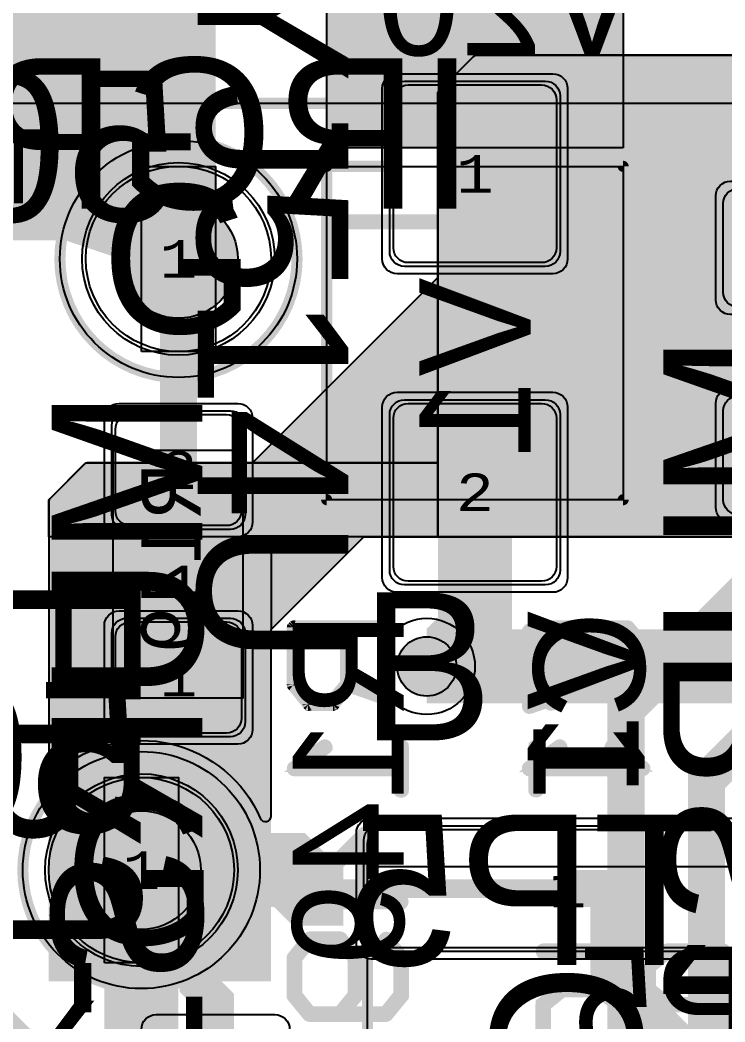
# Model space of a CAD drawing. Extents: x -18 to 179, y -60 to 172.
# Drawn here: x 102.61 to 112.12, y 80.2 to 93.72 of the extents above; entities that cross this region are included whole.
import ezdxf
from ezdxf.enums import TextEntityAlignment as Align

# ---------------------------------------------------------------- set-up
doc = ezdxf.new("R2010")
doc.units = 0
doc.header["$MEASUREMENT"] = 0
for name, color, linetype in [('ASSEMBLY_OUTLINES_BTM', 191, 'CONTINUOUS'), ('ASSEMBLY_OUTLINES_TOP', 102, 'CONTINUOUS'), ('ASSEMBLY_PART_NUMBERS_BTM', 191, 'CONTINUOUS'), ('ASSEMBLY_PART_NUMBERS_TOP', 102, 'CONTINUOUS'), ('ASSEMBLY_REF_DES_BTM', 191, 'CONTINUOUS'), ('ASSEMBLY_REF_DES_TOP', 102, 'CONTINUOUS'), ('DRILL_DRAWING', 21, 'CONTINUOUS'), ('GENERATED_SILKSCREEN_BTM', 255, 'CONTINUOUS'), ('GENERATED_SILKSCREEN_TOP', 140, 'CONTINUOUS'), ('PART_HOLES_LAYER_BOTTOM', 30, 'CONTINUOUS'), ('PART_HOLES_LAYER_TOP', 30, 'CONTINUOUS'), ('PART_PADS_LAYER_BOTTOM', 230, 'CONTINUOUS'), ('PART_PADS_LAYER_TOP', 150, 'CONTINUOUS'), ('PART_PADS_SMD_BTM', 230, 'CONTINUOUS'), ('PART_PADS_SMD_TOP', 150, 'CONTINUOUS'), ('PIN_NUMBERS_BTM', 8, 'CONTINUOUS'), ('PIN_NUMBERS_TOP', 8, 'CONTINUOUS'), ('PLACEMENT_OUTLINES_BTM', 222, 'CONTINUOUS'), ('PLACEMENT_OUTLINES_TOP', 130, 'CONTINUOUS'), ('PLANE_DATA_LAYER_BOTTOM', 230, 'CONTINUOUS'), ('PLANE_DATA_LAYER_TOP', 150, 'CONTINUOUS'), ('PLANE_SHAPES_LAYER_BOTTOM', 230, 'CONTINUOUS'), ('PLANE_SHAPES_LAYER_TOP', 150, 'CONTINUOUS'), ('SILKSCREEN_OUTLINES_BTM', 211, 'CONTINUOUS'), ('SILKSCREEN_OUTLINES_TOP', 150, 'CONTINUOUS'), ('SILKSCREEN_REF_DES_BTM', 211, 'CONTINUOUS'), ('SILKSCREEN_REF_DES_TOP', 150, 'CONTINUOUS'), ('SOLDERMASK_PADS_BTM', 102, 'CONTINUOUS'), ('SOLDERMASK_PADS_TOP', 102, 'CONTINUOUS'), ('SOLDERPASTE_PADS_BTM', 254, 'CONTINUOUS'), ('SOLDERPASTE_PADS_TOP', 254, 'CONTINUOUS'), ('TRACES_LAYER_BOTTOM', 230, 'CONTINUOUS'), ('TRACES_LAYER_TOP', 150, 'CONTINUOUS'), ('VIA_HOLES_LAYER_BOTTOM', 30, 'CONTINUOUS'), ('VIA_HOLES_LAYER_TOP', 30, 'CONTINUOUS'), ('VIA_PADS_LAYER_BOTTOM', 230, 'CONTINUOUS'), ('VIA_PADS_LAYER_TOP', 150, 'CONTINUOUS')]:
    doc.layers.add(name, color=color, linetype=linetype)
doc.styles.add('COURIER_NEW', font='COUR.TTF')
doc.styles.add('VERIBEST_GERBER_0', font='txt')

msp = doc.modelspace()

# ---------------------------------------------------------------- hatches: boundary and pattern name
at = {"layer": 'PART_HOLES_LAYER_BOTTOM'}
h = msp.add_hatch(color=256, dxfattribs=at)
edge = h.paths.add_edge_path()
edge.add_arc((104.75, 90.5), 0.8, 0, 360)
h = msp.add_hatch(color=256, dxfattribs=at)
edge = h.paths.add_edge_path()
edge.add_arc((104.25, 82.25), 0.8, 0, 360)
at = {"layer": 'PART_HOLES_LAYER_TOP'}
h = msp.add_hatch(color=256, dxfattribs=at)
edge = h.paths.add_edge_path()
edge.add_arc((104.75, 90.5), 0.8, 0, 360)
h = msp.add_hatch(color=256, dxfattribs=at)
edge = h.paths.add_edge_path()
edge.add_arc((104.25, 82.25), 0.8, 0, 360)
at = {"layer": 'PLANE_DATA_LAYER_BOTTOM'}
h = msp.add_hatch(color=256, dxfattribs=at)
h.paths.add_polyline_path([(106.250002, 113.281564, -0.198909956), (106.227684, 113.227683), (105.250002, 112.250002), (105.25, 112.249996), (105.25, 92.276345, -0.484594958), (105.156117, 92.202225, 0.430302191), (103.028144, 90.812589, -0.362540638), (102.953169, 90.75), (101.9762, 90.75, -0.414213562), (101.9, 90.8262), (101.9, 91.95, 0.414213562), (101.45, 92.4), (100.326202, 92.4, -0.414213562), (100.250002, 92.4762), (100.250002, 92.96844, -0.198909956), (100.27232, 93.022321), (101.249998, 93.999998), (101.25, 94.000004), (101.25, 106.249996), (101.249997, 106.250001), (98.77232, 108.727678, -0.198909956), (98.750002, 108.781559), (98.750002, 108.78156), (98.75, 127.4238, -0.414213562), (98.8262, 127.5), (101.49, 127.499999), (105.71844, 127.499998, -0.198909956), (105.772321, 127.47768), (106.22768, 127.022322, -0.198914779), (106.249999, 126.96844), (106.249999, 122.018157, -0.496388663), (106.153311, 121.944763, 1.317386725), (106.153312, 119.055237, -0.496388663), (106.25, 118.981843), (106.250002, 113.281565)], flags=0)
h.paths.add_polyline_path([(101.49, 95.75, -1), (105.09, 95.75, -1)], flags=0)
h = msp.add_hatch(color=256, dxfattribs=at)
h.paths.add_polyline_path([(110.75, 92.0762, -0.414213562), (110.6738, 92), (110.2262, 92, -0.414213562), (110.15, 92.0762), (110.15, 92.7, 0.414213562), (109.7, 93.15), (107.8, 93.15, 0.414213562), (107.35, 92.7), (107.35, 92.0762, -0.414213562), (107.2738, 92), (106.8262, 92, -0.414213562), (106.75, 92.0762), (106.750002, 111.21844), (106.750002, 111.218441, -0.198909956), (106.77232, 111.272322), (106.977678, 111.47768, -0.198913366), (107.03156, 111.499998), (110.6738, 111.5, -0.414213562), (110.75, 111.4238)], flags=0)
h.paths.add_polyline_path([(106.95, 95.75, -1), (110.55, 95.75, -1)], flags=0)
for points in [[(108.75, 92.65), (108.75, 93.2262)], [(107.85, 92.45), (107.2738, 92.45)], [(109.65, 92.45), (110.2262, 92.45)], [(104.75, 90.5), (104.888388, 92.320949)], [(104.75, 90.5), (103.019735, 91.084114)]]:
    msp.add_hatch(color=256, dxfattribs=at).paths.add_polyline_path(points, is_closed=False, flags=0)
at = {"layer": 'PLANE_DATA_LAYER_TOP'}
msp.add_hatch(color=256, dxfattribs=at).paths.add_polyline_path([(118, 92.718439, 0.198909956), (117.977682, 92.77232), (117.522322, 93.22768, 0.198913366), (117.46844, 93.249998), (108.78156, 93.249998, 0.198913366), (108.727678, 93.22768), (108.27232, 92.772322, 0.198909956), (108.250002, 92.718441), (108.250002, 92.71844), (108.25, 90.250004), (108.249998, 90.249998), (105.750002, 87.750002, -0.207684346), (105.749996, 87.75), (103.53156, 87.749998, 0.198913366), (103.477678, 87.72768), (103.02232, 87.272322, 0.198909956), (103.000002, 87.218441), (103.000002, 87.21844), (103.000001, 83.649, 0.63705457), (103.125179, 83.590625, -0.500893974), (105.853959, 82.949868, 0.812871578), (106, 82.980342), (106, 85.499996), (106.000002, 85.500002), (107.249998, 86.749998, -0.207684346), (107.250004, 86.75), (117.21844, 86.750002, 0.198913366), (117.272322, 86.77232), (117.97768, 87.477678, 0.198909956), (117.999998, 87.531559), (117.999998, 87.53156), (118, 92.718438)], flags=0)
for points in [[(104.25, 82.25), (103.400315, 83.866491)], [(104.25, 82.25), (105.619979, 83.457544)]]:
    msp.add_hatch(color=256, dxfattribs=at).paths.add_polyline_path(points, is_closed=False, flags=0)
at = {"layer": 'PLANE_SHAPES_LAYER_BOTTOM'}
msp.add_hatch(color=256, dxfattribs=at).paths.add_polyline_path([(110.75, 92), (106.75, 92), (106.75, 111.25), (107, 111.5), (110.75, 111.5)], flags=0)
at = {"layer": 'PLANE_SHAPES_LAYER_TOP'}
for points in [[(118, 87.5), (117.25, 86.75), (108.25, 86.75), (108.25, 92.75), (108.75, 93.25), (117.5, 93.25), (118, 92.75)], [(105.75, 87.75), (108.25, 90.25), (108.25, 87.75)], [(108.25, 86.75), (103, 86.75), (103, 87.25), (103.5, 87.75), (108.25, 87.75)], [(106, 85.5), (107.25, 86.75), (106, 86.75)]]:
    msp.add_hatch(color=256, dxfattribs=at).paths.add_polyline_path(points, flags=0)
at = {"layer": 'VIA_HOLES_LAYER_BOTTOM'}
h = msp.add_hatch(color=256, dxfattribs=at)
edge = h.paths.add_edge_path()
edge.add_arc((108.1, 85), 0.4, 0, 360)
at = {"layer": 'VIA_HOLES_LAYER_TOP'}
h = msp.add_hatch(color=256, dxfattribs=at)
edge = h.paths.add_edge_path()
edge.add_arc((108.1, 85), 0.4, 0, 360)

# ---------------------------------------------------------------- linework, layer by layer
at = {"layer": 'ASSEMBLY_OUTLINES_BTM'}
for points in [[(100.75, 92.6), (100.75, 97.9), (116.75, 97.9), (116.75, 92.6)], [(104.25, 89.25), (104.25, 91.75), (105.25, 91.75), (105.25, 89.25)], [(106.75, 87.25), (106.75, 91.75), (110.75, 91.75), (110.75, 87.25)], [(103.87, 84.57), (103.87, 87.92), (105.62, 87.92), (105.62, 84.57)], [(103.75, 81), (103.75, 83.5), (104.75, 83.5), (104.75, 81)]]:
    msp.add_lwpolyline(points, close=True, dxfattribs=at)
at = {"layer": 'ASSEMBLY_OUTLINES_BTM', "const_width": 0.2}
msp.add_lwpolyline([(107, 91), (110.5, 91)], dxfattribs=at)
at = {"layer": 'ASSEMBLY_OUTLINES_BTM'}
for centre in [(104.75, 90.5), (104.25, 82.25)]:
    msp.add_circle(centre, 1.6, dxfattribs=at)
at = {"layer": 'ASSEMBLY_OUTLINES_TOP'}
msp.add_lwpolyline([(107.3, 76.2), (107.3, 82.3), (112.7, 82.3), (112.7, 76.2)], close=True, dxfattribs=at)
at = {"layer": 'GENERATED_SILKSCREEN_BTM', "const_width": 0.15}
for points in [[(116.750005, 92.6, -0.414213562), (116.75, 92.599995), (109.975, 92.599995), (109.975, 92.600005), (116.749995, 92.600005), (116.749995, 97.899995), (100.750005, 97.899995), (100.750005, 92.600005), (107.525, 92.600005), (107.525, 92.599995), (100.75, 92.599995, -0.414213562), (100.749995, 92.6), (100.749995, 97.9, -0.414213562), (100.75, 97.900005), (116.75, 97.900005, -0.414213562), (116.750005, 97.9), (116.750005, 92.6)], [(107.525, 91.749995), (106.750005, 91.749995), (106.750005, 87.250005), (107.525, 87.250005), (107.525, 87.249995), (106.75, 87.249995, -0.414213562), (106.749995, 87.25), (106.749995, 91.75, -0.414213562), (106.75, 91.750005), (107.525, 91.750005), (107.525, 91.749995)], [(110.750005, 87.25, -0.414213562), (110.75, 87.249995), (109.975, 87.249995), (109.975, 87.250005), (110.749995, 87.250005), (110.749995, 91.749995), (109.975, 91.749995), (109.975, 91.750005), (110.75, 91.750005, -0.414213562), (110.750005, 91.75), (110.750005, 87.25)], [(112.130005, 88.666164, 0.000011642), (112.129995, 88.666156), (112.129995, 89.833844, 0.000011642), (112.130005, 89.833836), (112.130005, 88.666164)], [(103.870005, 85.657911, 0.000012231), (103.869995, 85.657902), (103.869995, 86.842098, 0.000012231), (103.870005, 86.842089), (103.870005, 85.657911)], [(105.620005, 85.666156, 0.000011642), (105.619995, 85.666164), (105.619995, 86.833836, 0.000011642), (105.620005, 86.833844), (105.620005, 85.666156)], [(107.625615, 85.548255, 0.000005386), (107.625603, 85.548245), (106.314001, 85.548245), (106.303504, 85.545246), (106.287004, 85.528746), (106.284005, 85.515249), (106.284005, 84.759251), (106.285505, 84.751753, -0.049388989), (106.285505, 84.751752), (106.287005, 84.747252), (106.290005, 84.739752), (106.495503, 84.484754), (106.500001, 84.481755, -0.162277661), (106.500004, 84.481754), (106.503003, 84.478755), (106.507498, 84.478755, -0.362464609), (106.507504, 84.478754), (106.512003, 84.474255), (106.835999, 84.474255), (106.843497, 84.478754, -0.111991093), (106.843499, 84.478755), (106.850997, 84.480255), (106.853996, 84.484753), (107.044496, 84.724753, -0.339121022), (107.044502, 84.724755), (107.527931, 84.554621, 0.000007109), (107.527944, 84.554605), (107.044501, 84.724744), (106.854004, 84.484747), (106.851004, 84.480248, -0.205257702), (106.851001, 84.480245), (106.843502, 84.478745), (106.836003, 84.474246, -0.16227766), (106.836, 84.474245), (106.512002, 84.474245, -0.362464608), (106.511996, 84.474246), (106.507497, 84.478745), (106.503002, 84.478745, -0.362464609), (106.502996, 84.478746), (106.499996, 84.481746, -0.049388989), (106.499996, 84.481747), (106.495497, 84.484746, -0.071067812), (106.495496, 84.484747), (106.289997, 84.739745, -0.184527552), (106.289995, 84.739748), (106.286995, 84.747248), (106.285495, 84.751748), (106.285495, 84.751749), (106.283995, 84.759249), (106.283995, 85.515251), (106.286995, 85.528751, -0.166781898), (106.286996, 85.528754), (106.303496, 85.545254, -0.213376807), (106.3035, 85.545255), (106.313999, 85.548255, -0.099019514), (106.314001, 85.548255), (107.625615, 85.548255)], [(107.561342, 85.485255, 0.000004639), (107.561333, 85.485245), (107.064005, 85.485245), (107.064005, 84.780254), (107.47277, 84.636397, 0.000005862), (107.472778, 84.636382), (107.063998, 84.780245, -0.306678442), (107.063995, 84.78025), (107.063995, 85.48525, -0.414213562), (107.064, 85.485255), (107.561342, 85.485255)]]:
    msp.add_lwpolyline(points, format="xyb", dxfattribs=at)
for points in [[(103.15, 90.5, -1), (106.35, 90.5, -1)], [(102.65, 82.25, -1), (105.85, 82.25, -1)]]:
    msp.add_lwpolyline(points, format="xyb", close=True, dxfattribs=at)
for points in [[(106.3455, 85.48525), (106.3455, 84.76675), (106.5345, 84.53425), (106.8135, 84.53425), (107.004, 84.76675), (107.004, 85.48525), (106.3455, 85.48525)], [(110.954, 84.94675), (110.954, 84.98875), (110.9525, 84.99775), (110.948, 85.00525), (110.942, 85.01275), (110.933, 85.01575), (109.4945, 85.50325), (109.4825, 85.50325), (109.4735, 85.49875), (109.466, 85.49125), (109.46, 85.48075), (109.4585, 85.47025), (109.46, 85.45975), (109.4645, 85.45075), (109.475, 85.44475), (110.8895, 84.96925), (109.475, 84.49075), (109.4645, 84.48475), (109.46, 84.47575), (109.4585, 84.46525), (109.46, 84.45475), (109.466, 84.44425), (109.4735, 84.43675), (109.4825, 84.43375), (109.4945, 84.43525), (110.933, 84.91975), (110.942, 84.92425), (110.948, 84.93175), (110.9525, 84.93925), (110.954, 84.94675)], [(107.7225, 83.91325), (107.7255, 83.92525), (107.7315, 83.93125), (107.742, 83.93575), (107.754, 83.93725), (107.7645, 83.93575), (107.775, 83.93125), (107.7825, 83.92525), (107.784, 83.91325), (107.784, 83.32825), (107.7825, 83.31775), (107.775, 83.30875), (107.7645, 83.30425), (107.754, 83.30275), (107.742, 83.30425), (107.7315, 83.30875), (107.7255, 83.31775), (107.7225, 83.32825), (107.7225, 83.59225), (106.314, 83.59225), (106.3035, 83.59375), (106.296, 83.59825), (106.2915, 83.60575), (106.29, 83.61625), (106.2885, 83.62375), (106.2885, 83.63125), (106.2915, 83.63725), (106.2975, 83.64325), (106.7085, 83.93575), (106.719, 83.94025), (106.7295, 83.94025), (106.7385, 83.93575), (106.746, 83.92825), (106.752, 83.91925), (106.755, 83.90875), (106.755, 83.90275), (106.752, 83.89825), (106.749, 83.89375), (106.7445, 83.89075), (106.4085, 83.65075), (107.7225, 83.65075), (107.7225, 83.91325)], [(110.8925, 83.91325), (110.8955, 83.92525), (110.9015, 83.93125), (110.912, 83.93575), (110.924, 83.93725), (110.9345, 83.93575), (110.945, 83.93125), (110.9525, 83.92525), (110.954, 83.91325), (110.954, 83.32825), (110.9525, 83.31775), (110.945, 83.30875), (110.9345, 83.30425), (110.924, 83.30275), (110.912, 83.30425), (110.9015, 83.30875), (110.8955, 83.31775), (110.8925, 83.32825), (110.8925, 83.59225), (109.484, 83.59225), (109.4735, 83.59375), (109.466, 83.59825), (109.4615, 83.60575), (109.46, 83.61625), (109.4585, 83.62375), (109.4585, 83.63125), (109.4615, 83.63725), (109.4675, 83.64325), (109.8785, 83.93575), (109.889, 83.94025), (109.8995, 83.94025), (109.9085, 83.93575), (109.916, 83.92825), (109.922, 83.91925), (109.925, 83.90875), (109.925, 83.90275), (109.922, 83.89825), (109.919, 83.89375), (109.9145, 83.89075), (109.5785, 83.65075), (110.8925, 83.65075), (110.8925, 83.91325)], [(107.754, 81.85375), (107.766, 81.85225), (107.7735, 81.84475), (107.778, 81.83425), (107.7795, 81.82375), (107.778, 81.81325), (107.7735, 81.80425), (107.766, 81.79675), (107.754, 81.79375), (107.2995, 81.79375), (107.2995, 81.72325), (107.2965, 81.71275), (107.2905, 81.70375), (107.28, 81.69925), (107.2695, 81.69775), (107.2575, 81.69925), (107.247, 81.70375), (107.2395, 81.71275), (107.238, 81.72325), (107.238, 81.79375), (106.356, 81.79375), (106.3485, 81.79525), (106.3425, 81.79825), (106.3365, 81.80575), (106.332, 81.81325), (106.329, 81.82225), (106.3275, 81.83125), (106.329, 81.83875), (106.335, 81.84625), (107.2455, 82.75675), (107.2545, 82.76275), (107.2635, 82.76575), (107.2725, 82.76425), (107.283, 82.75825), (107.2905, 82.75525), (107.295, 82.74925), (107.298, 82.74325), (107.2995, 82.73575), (107.2995, 81.85375), (107.754, 81.85375)], [(107.238, 82.66075), (106.4325, 81.85375), (107.238, 81.85375), (107.238, 82.66075)], [(107.778, 81.08125), (107.5725, 81.33325), (107.565, 81.34075), (107.556, 81.34225), (107.5455, 81.34075), (107.535, 81.33475), (107.5275, 81.32875), (107.5215, 81.31825), (107.52, 81.30925), (107.523, 81.29875), (107.7225, 81.05425), (107.7225, 80.56975), (107.5335, 80.33575), (106.995, 80.33575), (107.16, 80.53975), (107.163, 80.54575), (107.1645, 80.54725), (107.166, 80.55175), (107.166, 80.55775), (107.166, 81.06325), (107.166, 81.06925), (107.163, 81.07825), (107.16, 81.08125), (106.956, 81.33325), (106.9545, 81.33625), (106.9515, 81.33925), (106.947, 81.34225), (106.9365, 81.34525), (106.9305, 81.34675), (106.5195, 81.34675), (106.512, 81.34525), (106.506, 81.34225), (106.5015, 81.33925), (106.5, 81.33625), (106.4955, 81.33325), (106.29, 81.08125), (106.2885, 81.07525), (106.287, 81.07075), (106.2855, 81.06925), (106.284, 81.06325), (106.284, 80.55775), (106.2855, 80.55175), (106.2855, 80.55025), (106.287, 80.54875), (106.2885, 80.54425), (106.29, 80.53825), (106.4955, 80.28625), (106.503, 80.28175), (106.509, 80.28025), (106.5135, 80.27725), (106.5195, 80.27575), (107.5485, 80.27575), (107.553, 80.27725), (107.5635, 80.28025), (107.5665, 80.28175), (107.5725, 80.28625), (107.778, 80.53825), (107.781, 80.54575), (107.7825, 80.54725), (107.7825, 80.55025), (107.784, 80.55325), (107.784, 80.55475), (107.784, 80.55775), (107.784, 81.06325), (107.7825, 81.06925), (107.781, 81.07525), (107.778, 81.08125)], [(106.5345, 81.28525), (106.9155, 81.28525), (107.106, 81.05425), (107.106, 80.56975), (106.9155, 80.33575), (106.5345, 80.33575), (106.3455, 80.56975), (106.3455, 81.05425), (106.5345, 81.28525)], [(110.43125, 80.6685), (110.43725, 80.667), (110.44175, 80.6655), (110.44775, 80.6625), (110.65175, 80.4975), (110.65175, 81.123), (109.67225, 81.123), (109.66175, 81.126), (109.65275, 81.132), (109.64825, 81.1425), (109.64675, 81.153), (109.64825, 81.165), (109.65275, 81.174), (109.66175, 81.1815), (109.67225, 81.1845), (110.68475, 81.1845), (110.69525, 81.1815), (110.70425, 81.174), (110.71175, 81.165), (110.71475, 81.1545), (110.71475, 80.433), (110.71325, 80.4225), (110.70875, 80.415), (110.70275, 80.4105), (110.69225, 80.4075), (110.68625, 80.4045), (110.67875, 80.403), (110.67125, 80.4045), (110.66525, 80.409), (110.42075, 80.6085), (109.93625, 80.6085), (109.70225, 80.418), (109.70225, 79.935)], [(111.06875, 80.6145), (111.06425, 80.6175), (111.06275, 80.625), (111.05975, 80.6325), (111.05825, 80.64), (111.05825, 80.949), (111.05975, 80.9565), (111.06275, 80.961), (111.06275, 80.9655), (111.06425, 80.967), (111.06725, 80.9685), (111.06875, 80.9715), (111.32375, 81.1785), (111.33125, 81.1815), (111.33725, 81.183), (111.34325, 81.1845), (112.09925, 81.1845), (112.11275, 81.1815), (112.12175, 81.174), (112.12925, 81.165), (112.13225, 81.1545), (112.13225, 79.7145)], [(112.06925, 81.123), (111.35225, 81.123), (111.11825, 80.934), (111.11825, 80.655), (111.35225, 80.4645), (112.06925, 80.4645), (112.06925, 81.123)], [(109.64225, 79.92), (109.64225, 80.433), (109.64375, 80.439), (109.64675, 80.448), (109.64675, 80.451), (109.64975, 80.4525), (109.65125, 80.4555), (109.65275, 80.4585), (109.90625, 80.6625), (109.91375, 80.6655), (109.91975, 80.667), (109.92575, 80.6685), (110.43125, 80.6685)], [(112.06925, 79.7145), (112.06925, 80.4045), (111.34325, 80.4045), (111.33275, 80.406), (111.32975, 80.4075), (111.32675, 80.4075), (111.32375, 80.409), (111.06875, 80.6145)]]:
    msp.add_lwpolyline(points, dxfattribs=at)
at = {"layer": 'GENERATED_SILKSCREEN_TOP', "const_width": 0.15}
for points in [[(109.552, 85.28125), (109.7575, 85.53325), (109.762, 85.54075), (109.768, 85.54225), (109.774, 85.54525), (109.7815, 85.54675), (110.8105, 85.54675), (110.818, 85.54525), (110.824, 85.54225), (110.8285, 85.53925), (110.83, 85.53775), (110.8345, 85.53325), (111.04, 85.28125), (111.0415, 85.27675), (111.043, 85.27225), (111.0445, 85.27075), (111.046, 85.26475), (111.046, 84.75925), (111.0445, 84.75175), (111.043, 84.74875), (111.0415, 84.74425), (111.04, 84.73975), (110.8345, 84.48625), (110.827, 84.48025), (110.815, 84.47725), (110.8075, 84.47875), (110.8, 84.48175), (110.7925, 84.48625), (110.7865, 84.49375), (110.782, 84.50125), (110.7805, 84.50875), (110.7805, 84.51625), (110.785, 84.52225), (110.9845, 84.76975), (110.9845, 85.25425), (110.7955, 85.48525), (109.7965, 85.48525), (109.6075, 85.25425), (109.6075, 84.76975), (109.807, 84.52225), (109.8115, 84.51625), (109.8115, 84.50875), (109.81, 84.50125), (109.8055, 84.49375), (109.7995, 84.48625), (109.792, 84.48175), (109.7845, 84.47875), (109.774, 84.47725), (109.765, 84.48025), (109.7575, 84.48625), (109.552, 84.73975), (109.549, 84.74575), (109.5475, 84.74725), (109.5475, 84.75175), (109.5475, 84.75325), (109.546, 84.75475), (109.546, 84.75925), (109.546, 85.26475), (109.5475, 85.27075), (109.549, 85.27675), (109.552, 85.28125)], [(109.6075, 83.91625), (109.606, 83.92825), (109.5985, 83.93425), (109.588, 83.93875), (109.576, 83.94025), (109.5655, 83.93875), (109.555, 83.93425), (109.5475, 83.92825), (109.546, 83.91625), (109.546, 83.33125), (109.5475, 83.32075), (109.555, 83.31175), (109.5655, 83.30725), (109.576, 83.30575), (109.588, 83.30725), (109.5985, 83.31175), (109.606, 83.32075), (109.6075, 83.33125), (109.6075, 83.59525), (111.016, 83.59525), (111.0265, 83.59675), (111.034, 83.60125), (111.0385, 83.60875), (111.04, 83.61925), (111.0415, 83.62675), (111.0415, 83.63425), (111.0385, 83.64025), (111.0325, 83.64625), (110.6215, 83.93875), (110.611, 83.94325), (110.602, 83.94325), (110.5915, 83.93875), (110.584, 83.93125), (110.578, 83.92225), (110.575, 83.91175), (110.578, 83.90125), (110.5855, 83.89375), (110.9215, 83.65375), (109.6075, 83.65375), (109.6075, 83.91625)]]:
    msp.add_lwpolyline(points, dxfattribs=at)
msp.add_lwpolyline([(107.300005, 77.380492, 0.000011097), (107.299995, 77.380485), (107.299995, 81.119515, 0.000011097), (107.300005, 81.119508), (107.300005, 77.380492)], format="xyb", dxfattribs=at)
at = {"layer": 'PART_HOLES_LAYER_BOTTOM'}
for centre in [(104.75, 90.5), (104.25, 82.25)]:
    msp.add_circle(centre, 0.8, dxfattribs=at)
at = {"layer": 'PART_HOLES_LAYER_TOP'}
for centre in [(104.75, 90.5), (104.25, 82.25)]:
    msp.add_circle(centre, 0.8, dxfattribs=at)
at = {"layer": 'PART_PADS_LAYER_BOTTOM'}
for centre in [(104.75, 90.5), (104.25, 82.25)]:
    msp.add_circle(centre, 1.25, dxfattribs=at)
at = {"layer": 'PART_PADS_LAYER_TOP'}
for centre in [(104.75, 90.5), (104.25, 82.25)]:
    msp.add_circle(centre, 1.25, dxfattribs=at)
at = {"layer": 'PART_PADS_SMD_BTM'}
for points in [[(109.7, 92.9, -0.414213562), (109.9, 92.7), (109.9, 90.6, -0.414213562), (109.7, 90.4), (107.8, 90.4, -0.414213562), (107.6, 90.6), (107.6, 92.7, -0.414213562), (107.8, 92.9)], [(113.9, 90.05, -0.414213562), (113.7, 89.85), (112.3, 89.85, -0.414213562), (112.1, 90.05), (112.1, 91.25, -0.414213562), (112.3, 91.45), (113.7, 91.45, -0.414213562), (113.9, 91.25)], [(109.7, 88.6, -0.414213562), (109.9, 88.4), (109.9, 86.3, -0.414213562), (109.7, 86.1), (107.8, 86.1, -0.414213562), (107.6, 86.3), (107.6, 88.4, -0.414213562), (107.8, 88.6)], [(113.9, 87.25, -0.414213562), (113.7, 87.05), (112.3, 87.05, -0.414213562), (112.1, 87.25), (112.1, 88.45, -0.414213562), (112.3, 88.65), (113.7, 88.65, -0.414213562), (113.9, 88.45)], [(103.85, 88.25, -0.414213562), (104.05, 88.45), (105.45, 88.45, -0.414213562), (105.65, 88.25), (105.65, 87.05, -0.414213562), (105.45, 86.85), (104.05, 86.85, -0.414213562), (103.85, 87.05)], [(103.85, 85.45, -0.414213562), (104.05, 85.65), (105.45, 85.65, -0.414213562), (105.65, 85.45), (105.65, 84.25, -0.414213562), (105.45, 84.05), (104.05, 84.05, -0.414213562), (103.85, 84.25)]]:
    msp.add_lwpolyline(points, format="xyb", close=True, dxfattribs=at)
at = {"layer": 'PART_PADS_SMD_TOP'}
msp.add_lwpolyline([(107.25, 82.65, -0.414213562), (107.45, 82.85), (112.55, 82.85, -0.414213562), (112.75, 82.65), (112.75, 81.35, -0.414213562), (112.55, 81.15), (107.45, 81.15, -0.414213562), (107.25, 81.35)], format="xyb", close=True, dxfattribs=at)
at = {"layer": 'PLACEMENT_OUTLINES_BTM'}
for points in [[(100.75, 92.6), (100.75, 97.9), (116.75, 97.9), (116.75, 92.6)], [(106.75, 87.25), (106.75, 91.75), (110.75, 91.75), (110.75, 87.25)], [(103.87, 84.57), (103.87, 87.92), (105.62, 87.92), (105.62, 84.57)]]:
    msp.add_lwpolyline(points, close=True, dxfattribs=at)
for centre in [(104.75, 90.5), (104.25, 82.25)]:
    msp.add_circle(centre, 1.6, dxfattribs=at)
at = {"layer": 'PLACEMENT_OUTLINES_TOP'}
msp.add_lwpolyline([(107.3, 76.2), (107.3, 82.3), (112.7, 82.3), (112.7, 76.2)], close=True, dxfattribs=at)
at = {"layer": 'PLANE_DATA_LAYER_BOTTOM', "const_width": 0.5}
for points in [[(108.75, 92.65), (108.75, 93.2262)], [(107.85, 92.45), (107.2738, 92.45)], [(109.65, 92.45), (110.2262, 92.45)], [(104.75, 90.5), (104.888388, 92.320949)], [(104.75, 90.5), (103.019735, 91.084114)]]:
    msp.add_lwpolyline(points, dxfattribs=at)
at = {"layer": 'PLANE_DATA_LAYER_TOP'}
msp.add_lwpolyline([(117.46844, 93.249998), (108.78156, 93.249998, 0.198913366), (108.727678, 93.22768), (108.27232, 92.772322, 0.198909956), (108.250002, 92.718441), (108.250002, 92.71844), (108.25, 90.250004), (108.249998, 90.249998), (105.750002, 87.750002, -0.207684346), (105.749996, 87.75), (103.53156, 87.749998, 0.198913366), (103.477678, 87.72768), (103.02232, 87.272322, 0.198909956), (103.000002, 87.218441), (103.000002, 87.21844), (103.000001, 83.649, 0.63705457), (103.125179, 83.590625, -0.500893974), (105.853959, 82.949868, 0.812871578), (106, 82.980342), (106, 85.499996), (106.000002, 85.500002), (107.249998, 86.749998, -0.207684346), (107.250004, 86.75), (117.21844, 86.750002, 0.198913366)], format="xyb", dxfattribs=at)
at = {"layer": 'PLANE_DATA_LAYER_TOP', "const_width": 0.5}
for points in [[(104.25, 82.25), (103.400315, 83.866491)], [(104.25, 82.25), (105.619979, 83.457544)]]:
    msp.add_lwpolyline(points, dxfattribs=at)
at = {"layer": 'PLANE_SHAPES_LAYER_BOTTOM'}
msp.add_lwpolyline([(110.75, 92), (106.75, 92), (106.75, 111.25), (107, 111.5), (110.75, 111.5)], close=True, dxfattribs=at)
msp.add_solid([(101.25, 90.75), (105.25, 90.75), (101.25, 111.5), (105.25, 111.5)], dxfattribs=at)
at = {"layer": 'PLANE_SHAPES_LAYER_TOP'}
for points in [[(118, 87.5), (117.25, 86.75), (108.25, 86.75), (108.25, 92.75), (108.75, 93.25), (117.5, 93.25), (118, 92.75)], [(105.75, 87.75), (108.25, 90.25), (108.25, 87.75)], [(108.25, 86.75), (103, 86.75), (103, 87.25), (103.5, 87.75), (108.25, 87.75)], [(106, 85.5), (107.25, 86.75), (106, 86.75)]]:
    msp.add_lwpolyline(points, close=True, dxfattribs=at)
msp.add_solid([(103, 80.75), (106, 80.75), (103, 86.75), (106, 86.75)], dxfattribs=at)
at = {"layer": 'SILKSCREEN_OUTLINES_BTM'}
for points in [[(100.75, 92.6), (100.75, 97.9), (116.75, 97.9), (116.75, 92.6)], [(106.75, 87.25), (106.75, 91.75), (110.75, 91.75), (110.75, 87.25)], [(103.87, 84.57), (103.87, 87.92), (105.62, 87.92), (105.62, 84.57)]]:
    msp.add_lwpolyline(points, close=True, dxfattribs=at)
for centre in [(104.75, 90.5), (104.25, 82.25)]:
    msp.add_circle(centre, 1.6, dxfattribs=at)
at = {"layer": 'SILKSCREEN_OUTLINES_TOP'}
msp.add_lwpolyline([(107.3, 76.2), (107.3, 82.3), (112.7, 82.3), (112.7, 76.2)], close=True, dxfattribs=at)
at = {"layer": 'SOLDERMASK_PADS_BTM'}
for points in [[(109.8, 93, -0.414213562), (110, 92.8), (110, 90.5, -0.414213562), (109.8, 90.3), (107.7, 90.3, -0.414213562), (107.5, 90.5), (107.5, 92.8, -0.414213562), (107.7, 93)], [(114, 89.95, -0.414213562), (113.8, 89.75), (112.2, 89.75, -0.414213562), (112, 89.95), (112, 91.35, -0.414213562), (112.2, 91.55), (113.8, 91.55, -0.414213562), (114, 91.35)], [(114, 87.15, -0.414213562), (113.8, 86.95), (112.2, 86.95, -0.414213562), (112, 87.15), (112, 88.55, -0.414213562), (112.2, 88.75), (113.8, 88.75, -0.414213562), (114, 88.55)], [(109.8, 88.7, -0.414213562), (110, 88.5), (110, 86.2, -0.414213562), (109.8, 86), (107.7, 86, -0.414213562), (107.5, 86.2), (107.5, 88.5, -0.414213562), (107.7, 88.7)], [(103.75, 88.35, -0.414213562), (103.95, 88.55), (105.55, 88.55, -0.414213562), (105.75, 88.35), (105.75, 86.95, -0.414213562), (105.55, 86.75), (103.95, 86.75, -0.414213562), (103.75, 86.95)], [(103.75, 85.55, -0.414213562), (103.95, 85.75), (105.55, 85.75, -0.414213562), (105.75, 85.55), (105.75, 84.15, -0.414213562), (105.55, 83.95), (103.95, 83.95, -0.414213562), (103.75, 84.15)]]:
    msp.add_lwpolyline(points, format="xyb", close=True, dxfattribs=at)
for centre in [(104.75, 90.5), (104.25, 82.25)]:
    msp.add_circle(centre, 1.3, dxfattribs=at)
at = {"layer": 'SOLDERMASK_PADS_TOP'}
for points in [[(107.15, 82.75, -0.414213562), (107.35, 82.95), (112.65, 82.95, -0.414213562), (112.85, 82.75), (112.85, 81.25, -0.414213562), (112.65, 81.05), (107.35, 81.05, -0.414213562), (107.15, 81.25)], [(104.25, 80.1, -0.414213562), (104.45, 80.3), (106.05, 80.3, -0.414213562), (106.25, 80.1), (106.25, 78.7, -0.414213562), (106.05, 78.5), (104.45, 78.5, -0.414213562), (104.25, 78.7)]]:
    msp.add_lwpolyline(points, format="xyb", close=True, dxfattribs=at)
for centre in [(104.75, 90.5), (104.25, 82.25)]:
    msp.add_circle(centre, 1.3, dxfattribs=at)
at = {"layer": 'SOLDERPASTE_PADS_BTM'}
for points in [[(109.65, 92.85, -0.414213562), (109.85, 92.65), (109.85, 90.65, -0.414213562), (109.65, 90.45), (107.85, 90.45, -0.414213562), (107.65, 90.65), (107.65, 92.65, -0.414213562), (107.85, 92.85)], [(109.65, 88.55, -0.414213562), (109.85, 88.35), (109.85, 86.35, -0.414213562), (109.65, 86.15), (107.85, 86.15, -0.414213562), (107.65, 86.35), (107.65, 88.35, -0.414213562), (107.85, 88.55)], [(103.9, 88.2, -0.414213562), (104.1, 88.4), (105.4, 88.4, -0.414213562), (105.6, 88.2), (105.6, 87.1, -0.414213562), (105.4, 86.9), (104.1, 86.9, -0.414213562), (103.9, 87.1)], [(103.9, 85.4, -0.414213562), (104.1, 85.6), (105.4, 85.6, -0.414213562), (105.6, 85.4), (105.6, 84.3, -0.414213562), (105.4, 84.1), (104.1, 84.1, -0.414213562), (103.9, 84.3)]]:
    msp.add_lwpolyline(points, format="xyb", close=True, dxfattribs=at)
at = {"layer": 'SOLDERPASTE_PADS_TOP'}
msp.add_lwpolyline([(107.3, 82.6, -0.414213562), (107.5, 82.8), (112.5, 82.8, -0.414213562), (112.7, 82.6), (112.7, 81.4, -0.414213562), (112.5, 81.2), (107.5, 81.2, -0.414213562), (107.3, 81.4)], format="xyb", close=True, dxfattribs=at)
at = {"layer": 'TRACES_LAYER_BOTTOM'}
for points, const_width in [([(104.75, 87.65), (104.75, 90.5)], 0.5), ([(115.140471, 87.85), (115.140471, 86.725), (111.875054, 83.459583), (111.875054, 78.817491), (108.398781, 75.341218)], 0.5), ([(113, 87.85), (113, 86.628245), (110.788758, 84.417003), (110.788758, 79.458395), (108.446282, 77.115919)], 0.5), ([(108.75, 87.35), (108.75, 85.45), (108.3, 85), (108.1, 85)], 1), ([(104.25, 82.25), (104.25, 83.15), (104.75, 83.65), (104.75, 84.85)], 0.5), ([(104.25, 82.25), (104.25, 78.363416)], 1)]:
    msp.add_lwpolyline(points, dxfattribs=dict(at, const_width=const_width))
at = {"layer": 'TRACES_LAYER_TOP'}
for points, const_width in [([(108.1, 85), (112.976982, 85), (114.645926, 83.331056), (114.645926, 80.754074), (115.3, 80.1)], 1), ([(104.25, 82.25), (104.25, 84.694739), (104.451289, 84.896028)], 0.25), ([(106.975, 82), (106.5, 82), (106.25, 82.25), (104.25, 82.25)], 1), ([(105.25, 79.4), (105.25, 80.475), (105.015569, 80.709431), (105.015569, 81.484431), (104.25, 82.25)], 0.5), ([(110, 82), (110.558833, 82), (110.558833, 80.875), (113.658833, 77.775), (115, 77.775)], 0.5), ([(110, 82), (106.975, 82)], 0.25), ([(101.5, 81), (103.197148, 79.302852), (103.197148, 73.922148), (102.5, 73.225), (102.5, 72.15)], 0.5)]:
    msp.add_lwpolyline(points, dxfattribs=dict(at, const_width=const_width))
at = {"layer": 'VIA_HOLES_LAYER_BOTTOM'}
msp.add_circle((108.1, 85), 0.4, dxfattribs=at)
at = {"layer": 'VIA_HOLES_LAYER_TOP'}
msp.add_circle((108.1, 85), 0.4, dxfattribs=at)
at = {"layer": 'VIA_PADS_LAYER_BOTTOM'}
msp.add_circle((108.1, 85), 0.65, dxfattribs=at)
at = {"layer": 'VIA_PADS_LAYER_TOP'}
msp.add_circle((108.1, 85), 0.65, dxfattribs=at)

# ---------------------------------------------------------------- texts
at = {"layer": 'ASSEMBLY_PART_NUMBERS_BTM', "style": 'VERIBEST_GERBER_0', "text_generation_flag": 2}
for s, p in [('IRGP30B120KD-EP', (108.75, 93.21)), ('5008', (104.75, 93.04)), ('5008', (104.25, 84.79))]:
    msp.add_text(s, height=2.032, dxfattribs=at).set_placement(p, align=Align.TOP_LEFT)
for s, p in [('MURS160-13-F', (111.29, 89.5)), ('MURS160-13-F', (103.04, 88.75)), ('ERJ-8GEY0R00V', (102.21, 86.25))]:
    msp.add_text(s, height=2.032, rotation=90, dxfattribs=at).set_placement(p, align=Align.TOP_LEFT)
at = {"layer": 'ASSEMBLY_PART_NUMBERS_TOP', "style": 'VERIBEST_GERBER_0'}
msp.add_text('ERJ-14YJ514U', height=2.032, rotation=270, dxfattribs=at).set_placement((107.04, 103.75), align=Align.TOP_LEFT)
at = {"layer": 'ASSEMBLY_REF_DES_BTM', "style": 'VERIBEST_GERBER_0', "text_generation_flag": 2}
for s, height, p in [('V20', 1.5, (111, 94.75)), ('TP7', 1, (103, 92.25)), ('TP5', 2.032, (112, 83))]:
    msp.add_text(s, height=height, dxfattribs=at).set_placement(p, align=Align.TOP_LEFT)
for s, height, p in [('V1', 1.5, (108, 90.25)), ('R149', 0.8, (104.25, 87.75))]:
    msp.add_text(s, height=height, rotation=90, dxfattribs=at).set_placement(p, align=Align.TOP_LEFT)
at = {"layer": 'ASSEMBLY_REF_DES_TOP', "style": 'VERIBEST_GERBER_0'}
msp.add_text('C1', height=2.032, rotation=270, dxfattribs=at).set_placement((111, 81), align=Align.TOP_LEFT)
at = {"layer": 'DRILL_DRAWING', "style": 'VERIBEST_GERBER_0'}
for s, p in [('G', (104.75, 90.5)), ('B', (108.1, 85)), ('G', (104.25, 82.25))]:
    msp.add_text(s, height=2, dxfattribs=at).set_placement(p, align=Align.MIDDLE_CENTER)
at = {"layer": 'PIN_NUMBERS_BTM', "style": 'COURIER_NEW'}
for s, p in [('1', (108.75, 91.65)), ('1', (104.75, 90.5)), ('2', (104.75, 87.65)), ('2', (108.75, 87.35)), ('1', (104.75, 84.85)), ('1', (104.25, 82.25)), ('1', (110, 82))]:
    msp.add_text(s, height=0.508, dxfattribs=at).set_placement(p, align=Align.MIDDLE_CENTER)
at = {"layer": 'PIN_NUMBERS_TOP', "style": 'COURIER_NEW'}
for s, p in [('1', (108.75, 91.65)), ('1', (104.75, 90.5)), ('2', (104.75, 87.65)), ('2', (108.75, 87.35)), ('1', (104.75, 84.85)), ('1', (104.25, 82.25)), ('1', (110, 82))]:
    msp.add_text(s, height=0.508, dxfattribs=at).set_placement(p, align=Align.MIDDLE_CENTER)
at = {"layer": 'SILKSCREEN_REF_DES_BTM', "style": 'VERIBEST_GERBER_0', "text_generation_flag": 2}
for s, p in [('V1', (109.46, 85.75)), ('R149', (106.29, 85.75))]:
    msp.add_text(s, height=1.5, rotation=90, dxfattribs=at).set_placement(p, align=Align.TOP_LEFT)
msp.add_text('TP5', height=1.5, dxfattribs=at).set_placement((113.75, 81.21), align=Align.TOP_LEFT)
at = {"layer": 'SILKSCREEN_REF_DES_TOP', "style": 'VERIBEST_GERBER_0'}
msp.add_text('C1', height=1.5, rotation=270, dxfattribs=at).set_placement((111.04, 85.75), align=Align.TOP_LEFT)

doc.saveas('drawing.dxf')
